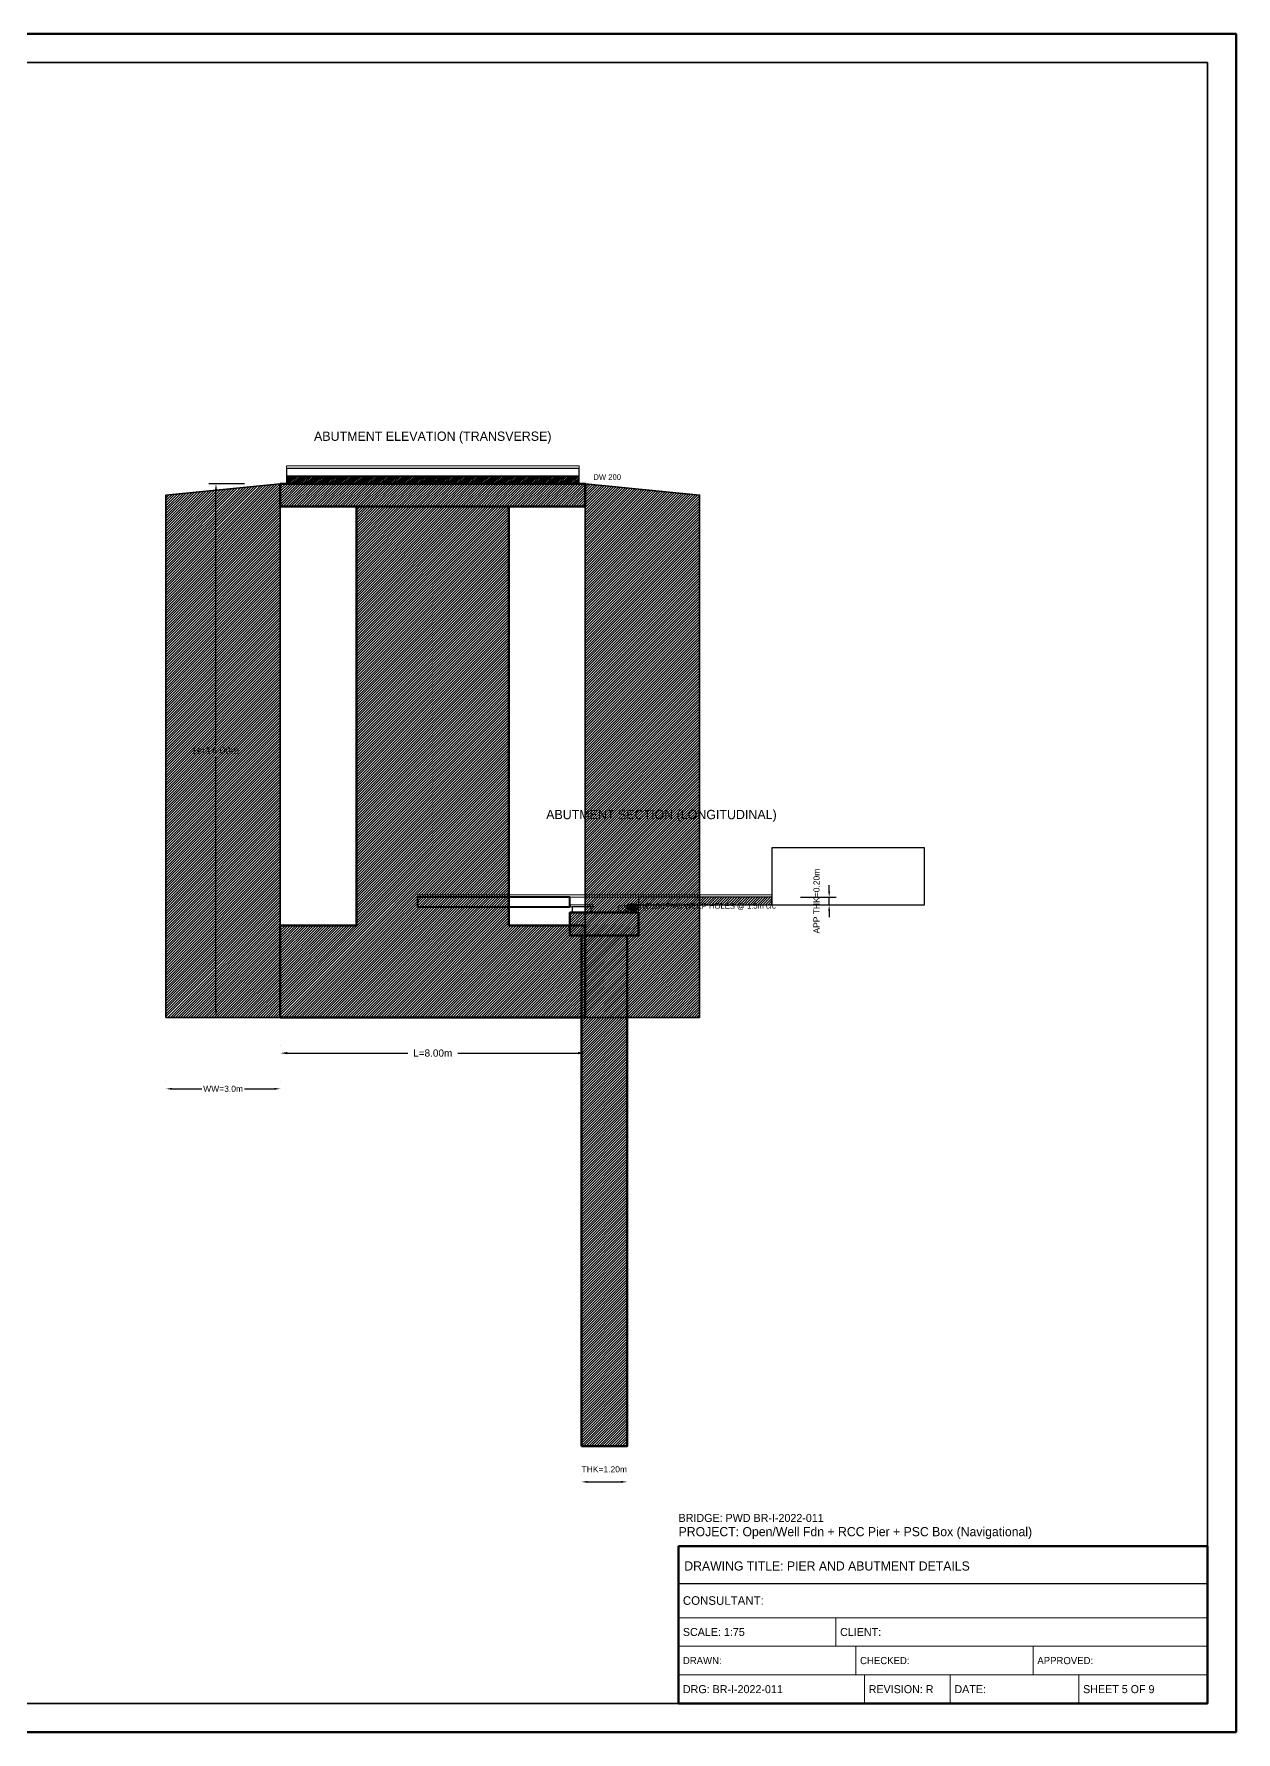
# Model space of a CAD drawing. Header units: metres. Extents: x 0 to 841, y 0 to 594.
# Drawn here: x 420 to 841, y 0 to 594 of the extents above; entities that cross this region are included whole.
import ezdxf
from ezdxf.enums import TextEntityAlignment as Align

# ---------------------------------------------------------------- set-up
doc = ezdxf.new("R2010")
doc.units = ezdxf.units.M
doc.linetypes.add('DASHED', pattern=[0.5, 0.375, -0.125])
for name, color, linetype, lineweight in [('ABUT-PROF', 4, 'Continuous', 50), ('BORDER-INNER', 7, 'Continuous', 35), ('BORDER-OUTER', 7, 'Continuous', 70), ('CIVIL-ROAD', 7, 'Continuous', 25), ('DIM-LINEAR', 3, 'Continuous', 18), ('STRUC-HATCHING', 8, 'Continuous', 18), ('SUB-ABUT', 3, 'Continuous', 35), ('SUB-BACKFILL', 34, 'Continuous', 18), ('SUB-BEARING', 5, 'Continuous', 25), ('SUB-DIRT-WALL', 3, 'Continuous', 35), ('SUPER-DECK', 2, 'Continuous', 50), ('SUPER-WEARING', 8, 'Continuous', 25), ('TEXT-HEADER', 7, 'Continuous', 25), ('TEXT-SPEC', 7, 'Continuous', 13), ('TEXT-TITLE', 7, 'Continuous', 25), ('TITLEBLK-BOX', 7, 'Continuous', 50), ('TITLEBLK-TEXT', 7, 'Continuous', 18)]:
    doc.layers.add(name, color=color, linetype=linetype, lineweight=lineweight)
doc.styles.add('BRIDGE_STD', font='Arial.ttf')
doc.dimstyles.new('pmb100', dxfattribs={"dimtxt": 2.5, "dimasz": 0.9375, "dimexe": 2.5, "dimexo": 2.5, "dimtad": 0, "dimtih": 1, "dimdec": 0, "dimtxsty": 'BRIDGE_STD', "dimcen": 2.5, "dimazin": 3, "dimtfac": 1, "dimtmove": 0, "dimatfit": 3})

msp = doc.modelspace()

# ---------------------------------------------------------------- hatches: boundary and pattern name
at = {"layer": 'STRUC-HATCHING'}
h = msp.add_hatch(dxfattribs=at)
h.set_pattern_fill('ANSI31', scale=0.2)
h.paths.add_polyline_path([(506.67, 436.67), (466.67, 432.67), (466.67, 250), (506.67, 250)])
h = msp.add_hatch(dxfattribs=at)
h.set_pattern_fill('ANSI31', scale=0.2)
h.paths.add_polyline_path([(506.67, 428.67), (613.33, 428.67), (613.33, 436.67), (506.67, 436.67)])
h = msp.add_hatch(dxfattribs=at)
h.set_pattern_fill('ANSI31', scale=0.1333333)
h.paths.add_polyline_path([(508.8, 436.67), (611.2, 436.67), (611.2, 439.33), (508.8, 439.33)])
h = msp.add_hatch(dxfattribs=at)
h.set_pattern_fill('ANSI31', scale=0.2)
h.paths.add_polyline_path([(613.33, 436.67), (653.33, 432.67), (653.33, 250), (613.33, 250)])
h = msp.add_hatch(dxfattribs=at)
h.set_pattern_fill('ANSI31', scale=0.2)
h.paths.add_polyline_path([(533.33, 428.67), (586.67, 428.67), (586.67, 282.16), (613.33, 282.16), (613.33, 250), (506.67, 250), (506.67, 282.16), (533.33, 282.16)])
h = msp.add_hatch(dxfattribs=at)
h.set_pattern_fill('ANSI31', scale=0.2)
h.paths.add_polyline_path([(632, 289.33), (678.67, 289.33), (678.67, 292), (632, 292)])
h = msp.add_hatch(dxfattribs=at)
h.set_pattern_fill('ANSI31', scale=0.2)
h.paths.add_polyline_path([(608, 278.67), (632, 278.67), (632, 286.67), (608, 286.67)])
h = msp.add_hatch(dxfattribs=at)
h.set_pattern_fill('ANSI31', scale=0.1333333)
h.paths.add_polyline_path([(628, 288), (632, 288), (632, 289.33), (628, 289.33)])
h = msp.add_hatch(dxfattribs=at)
h.set_pattern_fill('ANSI31', scale=0.2666667)
h.paths.add_polyline_path([(628, 286.67), (632, 286.67), (632, 288), (628, 288)])
h = msp.add_hatch(dxfattribs=at)
h.set_pattern_fill('ANSI31', scale=0.2)
h.paths.add_polyline_path([(612, 100), (628, 100), (628, 278.67), (612, 278.67)])

# ---------------------------------------------------------------- linework, layer by layer
at = {"layer": 'ABUT-PROF', "color": 4, "linetype": 'DASHED'}
msp.add_line((506.67, 436.67), (613.33, 436.67), dxfattribs=at)
at = {"layer": 'ABUT-PROF', "lineweight": 30}
msp.add_lwpolyline([(508.8, 436.67), (611.2, 436.67), (611.2, 439.33), (508.8, 439.33), (508.8, 436.67)], dxfattribs=at)
at = {"layer": 'ABUT-PROF', "lineweight": 40}
msp.add_lwpolyline([(628, 288), (632, 288), (632, 289.33), (628, 289.33), (628, 288)], dxfattribs=at)
at = {"layer": 'ABUT-PROF', "color": 4}
for centre in [(560, 438.44), (560, 437.56), (630, 288.89), (630, 288.44)]:
    msp.add_circle(centre, 0.667, dxfattribs=at)
at = {"layer": 'BORDER-INNER'}
msp.add_lwpolyline([(10, 10), (831, 10), (831, 584), (10, 584), (10, 10)], dxfattribs=at)
at = {"layer": 'BORDER-OUTER'}
msp.add_lwpolyline([(0, 0), (841, 0), (841, 594), (0, 594), (0, 0)], dxfattribs=at)
at = {"layer": 'CIVIL-ROAD', "lineweight": 25}
for points in [[(508.8, 439.33), (611.2, 439.33), (611.2, 442), (508.8, 442), (508.8, 439.33)], [(632, 289.33), (678.67, 289.33), (678.67, 292), (632, 292), (632, 289.33)]]:
    msp.add_lwpolyline(points, dxfattribs=at)
at = {"layer": 'SUB-ABUT', "lineweight": 35}
for points in [[(506.67, 436.67), (466.67, 432.67), (466.67, 250), (506.67, 250), (506.67, 436.67)], [(613.33, 436.67), (653.33, 432.67), (653.33, 250), (613.33, 250), (613.33, 436.67)]]:
    msp.add_lwpolyline(points, dxfattribs=at)
at = {"layer": 'SUB-ABUT', "lineweight": 50}
for points in [[(506.67, 428.67), (613.33, 428.67), (613.33, 436.67), (506.67, 436.67), (506.67, 428.67)], [(533.33, 428.67), (586.67, 428.67), (586.67, 282.16), (613.33, 282.16), (613.33, 250), (506.67, 250), (506.67, 282.16), (533.33, 282.16), (533.33, 428.67)], [(608, 278.67), (632, 278.67), (632, 286.67), (608, 286.67), (608, 278.67)], [(612, 100), (628, 100), (628, 278.67), (612, 278.67), (612, 100)]]:
    msp.add_lwpolyline(points, dxfattribs=at)
at = {"layer": 'SUB-ABUT', "lineweight": 25}
msp.add_lwpolyline([(678.67, 289.33), (732, 289.33), (732, 309.33), (678.67, 309.33), (678.67, 289.33)], dxfattribs=at)
at = {"layer": 'SUB-BACKFILL', "lineweight": 20}
msp.add_lwpolyline([(628, 286.67), (632, 286.67), (632, 288), (628, 288), (628, 286.67)], dxfattribs=at)
at = {"layer": 'SUB-BEARING', "lineweight": 25}
for points in [[(518.67, 436.67), (526.67, 436.67), (526.67, 438.67), (518.67, 438.67), (518.67, 436.67)], [(556, 436.67), (564, 436.67), (564, 438.67), (556, 438.67), (556, 436.67)], [(593.33, 436.67), (601.33, 436.67), (601.33, 438.67), (593.33, 438.67), (593.33, 436.67)], [(608.8, 286.67), (615.47, 286.67), (615.47, 288.67), (608.8, 288.67), (608.8, 286.67)]]:
    msp.add_lwpolyline(points, dxfattribs=at)
at = {"layer": 'SUB-BEARING', "lineweight": 15}
msp.add_lwpolyline([(608.13, 288.67), (616.13, 288.67), (616.13, 289.33), (608.13, 289.33), (608.13, 288.67)], dxfattribs=at)
at = {"layer": 'SUB-DIRT-WALL', "lineweight": 18}
for p, q in [((626.5, 286.9), (629.5, 289.9)), ((626.5, 286.1), (629.5, 289.1))]:
    msp.add_line(p, q, dxfattribs=at)
at = {"layer": 'SUB-DIRT-WALL', "lineweight": 35}
msp.add_line((628, 286.67), (632, 286.67), dxfattribs=at)
at = {"layer": 'SUPER-DECK', "lineweight": 40}
msp.add_lwpolyline([(554.67, 288.67), (608, 288.67), (608, 292), (554.67, 292), (554.67, 288.67)], dxfattribs=at)
at = {"layer": 'SUPER-WEARING', "lineweight": 20}
for points in [[(508.8, 442), (611.2, 442), (611.2, 442.87), (508.8, 442.87), (508.8, 442)], [(554.67, 292), (678.67, 292), (678.67, 292.87), (554.67, 292.87), (554.67, 292)]]:
    msp.add_lwpolyline(points, dxfattribs=at)
at = {"layer": 'TITLEBLK-BOX', "lineweight": 50}
msp.add_lwpolyline([(646, 10), (831, 10), (831, 65), (646, 65), (646, 10)], dxfattribs=at)
at = {"layer": 'TITLEBLK-BOX', "lineweight": 30}
msp.add_lwpolyline([(646, 52), (831, 52), (831, 65), (646, 65), (646, 52)], dxfattribs=at)
at = {"layer": 'TITLEBLK-BOX', "lineweight": 18}
for points in [[(646, 40), (831, 40), (831, 52), (646, 52), (646, 40)], [(646, 30), (701, 30), (701, 40), (646, 40), (646, 30)], [(701, 30), (831, 30), (831, 40), (701, 40), (701, 30)], [(646, 20), (708, 20), (708, 30), (646, 30), (646, 20)], [(708, 20), (770, 20), (770, 30), (708, 30), (708, 20)], [(770, 20), (831, 20), (831, 30), (770, 30), (770, 20)], [(646, 10), (711, 10), (711, 20), (646, 20), (646, 10)], [(711, 10), (741, 10), (741, 20), (711, 20), (711, 10)], [(741, 10), (786, 10), (786, 20), (741, 20), (741, 10)], [(786, 10), (831, 10), (831, 20), (786, 20), (786, 10)]]:
    msp.add_lwpolyline(points, dxfattribs=at)

# ---------------------------------------------------------------- texts
at = {"layer": 'TEXT-HEADER'}
for s, p in [('ABUTMENT ELEVATION (TRANSVERSE)', (560, 451.67)), ('ABUTMENT SECTION (LONGITUDINAL)', (640, 319.33))]:
    msp.add_text(s, height=3.25, dxfattribs=at).set_placement(p, align=Align.CENTER)
at = {"layer": 'TEXT-SPEC', "color": 4}
for s, p in [('DW 200', (616.2, 438)), ('Ø100 PVC WEEP HOLES @ 1.5m c/c', (634.5, 288))]:
    msp.add_text(s, height=2, dxfattribs=at).set_placement(p)
at = {"layer": 'TEXT-SPEC'}
msp.add_text('GSB 100', height=2, dxfattribs=at).set_placement((630, 287.33), align=Align.CENTER)
at = {"layer": 'TEXT-TITLE'}
for s, p in [('PROJECT: Open/Well Fdn + RCC Pier + PSC Box (Navigational)', (646, 68.5)), ('DRAWING TITLE: PIER AND ABUTMENT DETAILS', (648, 56.5))]:
    msp.add_text(s, height=3.2, dxfattribs=at).set_placement(p)
at = {"layer": 'TITLEBLK-TEXT'}
for s, height, p in [('BRIDGE: PWD BR-I-2022-011', 2.8, (646, 73.5)), ('CONSULTANT: ', 3, (647.5, 44.5)), ('SCALE: 1:75', 2.8, (647.5, 33.6)), ('CLIENT: ', 2.8, (702.5, 33.6)), ('DRAWN: ', 2.5, (647.5, 23.75)), ('CHECKED: ', 2.5, (709.5, 23.75)), ('APPROVED: ', 2.5, (771.5, 23.75)), ('DRG: BR-I-2022-011', 2.8, (647.5, 13.6)), ('REVISION: R', 2.8, (712.5, 13.6)), ('DATE: ', 2.8, (742.5, 13.6)), ('SHEET 5 OF 9', 2.8, (787.5, 13.6))]:
    msp.add_text(s, height=height, dxfattribs=at).set_placement(p)

# ---------------------------------------------------------------- dimensions: what is measured, and where the dimension line sits
at = {"layer": 'DIM-LINEAR'}
for base, p1, p2, text, override in [((484.17, 250), (496.67, 250), (496.67, 436.67), 'H=14.00m', {"dimtxt": 2.5, "dimasz": 2.5, "dimgap": 1, "dimclrt": 3}), ((698.67, 289.33), (686.17, 289.33), (686.17, 292), 'APP THK=0.20m', {"dimtxt": 2.125, "dimasz": 2.125, "dimgap": 0.85, "dimclrt": 3})]:
    msp.add_linear_dim(base=base, p1=p1, p2=p2, angle=90, text=text, dimstyle='pmb100', override=override, dxfattribs=at).render()
for base, p1, p2, text, override in [((506.67, 237.5), (506.67, 237.5), (613.33, 237.5), 'L=8.00m', {"dimtxt": 2.5, "dimasz": 2.5, "dimgap": 1, "dimclrt": 3}), ((466.67, 225), (466.67, 225), (506.67, 225), 'WW=3.0m', {"dimtxt": 2.125, "dimasz": 2.125, "dimgap": 0.85, "dimclrt": 3}), ((612, 87.5), (612, 87.5), (628, 87.5), 'THK=1.20m', {"dimtxt": 2.125, "dimasz": 2.125, "dimgap": 0.85, "dimclrt": 3})]:
    msp.add_linear_dim(base=base, p1=p1, p2=p2, text=text, dimstyle='pmb100', override=override, dxfattribs=at).render()

doc.saveas('drawing.dxf')
